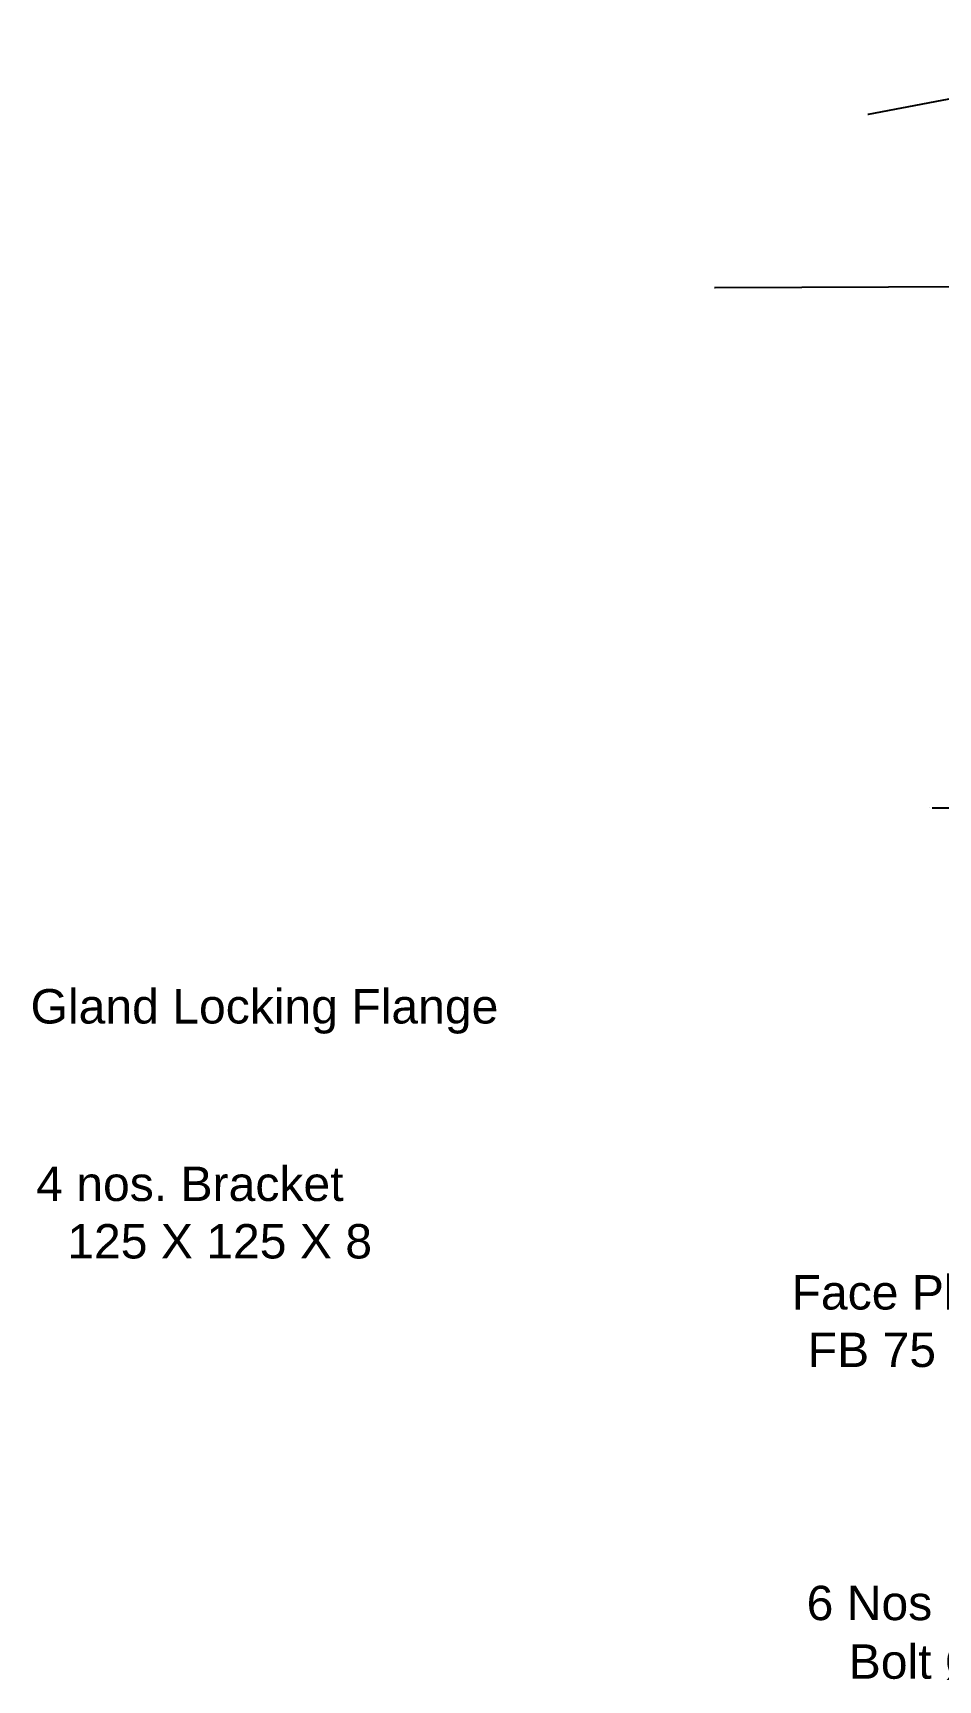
# Model space of a CAD drawing. Header units: millimetres. Extents: x 9612 to 23319, y 1863 to 14354.
# Drawn here: x 13469 to 13995, y 8338 to 9296 of the extents above; entities that cross this region are included whole.
import ezdxf

# ---------------------------------------------------------------- set-up
doc = ezdxf.new("R2010")
doc.units = ezdxf.units.MM
doc.header["$MEASUREMENT"] = 0
doc.styles.get("Standard").update_dxf_attribs({"font": 'arial.ttf'})
doc.dimstyles.get("Standard").update_dxf_attribs({"dimtxt": 0.18, "dimasz": 0.18, "dimexe": 0.18, "dimexo": 0.0625, "dimgap": 0.09, "dimtad": 0, "dimtih": 1, "dimtoh": 1, "dimdec": 4, "dimzin": 0, "dimdsep": 46, "dimtxsty": 'Standard', "dimcen": 0.09, "dimadec": 0, "dimazin": 0, "dimtfac": 1, "dimtdec": 4, "dimtofl": 0, "dimtmove": 0, "dimatfit": 3, "dimfxl": 1, "dimtolj": 1, "dimtzin": 0, "dimarcsym": 0})

# ---------------------------------------------------------------- blocks, each defined once
blk = doc.blocks.new('*D20')
at = {"color": 0, "lineweight": -2, "transparency": 16777216}
for p, q in [((13991.2, 8845.33), (14060.07, 8845.33)), ((14060.07, 8845.33), (14248.07, 8753.36)), ((14315.51, 8720.32), (14315.69, 8720.32)), ((14315.6, 8720.23), (14315.6, 8720.41))]:
    blk.add_line(p, q, dxfattribs=at)
at = {"color": 0, "transparency": 16777216}
blk.add_solid([(14248.08, 8753.39), (14248.06, 8753.33), (14248.23, 8753.28)], dxfattribs=at)
at = {"layer": 'Defpoints', "color": 0, "transparency": 16777216}
for p in [(14248.23, 8753.28), (14382.97, 8687.36)]:
    blk.add_point(p, dxfattribs=at)
at = {"color": 0, "transparency": 16777216, "insert": (13990.34, 8845.33), "char_height": 0.18, "attachment_point": 5}
blk.add_mtext('\\A1;Stock Tube\\PID ∅150.0000', dxfattribs=at)

msp = doc.modelspace()

# ---------------------------------------------------------------- linework, layer by layer
at = {"linetype": 'ByBlock', "lineweight": -2}
for p, q in [((14201.63509, 9295.73172), (13954.07916, 9248.37068)), ((14201.63509, 9295.73172), (13954.07916, 9248.37068)), ((13954.07916, 9248.37068), (13953.71916, 9248.37068)), ((13865.07276, 9147.62424), (13864.71276, 9147.62424)), ((14139.78805, 9148.73712), (13865.07276, 9147.62424))]:
    msp.add_line(p, q, dxfattribs=at)

# ---------------------------------------------------------------- texts
for s, p in [('Gland Locking Flange', (13467.40332, 8719.90459)), ('4 nos. Bracket', (13470.66159, 8616.72976)), ('125 X 125 X 8', (13488.72435, 8583.31458)), ('Face Plate', (13909.49645, 8553.62991)), ('FB 75 X 8', (13918.88254, 8520.21472)), ('6 Nos Lock', (13918.25084, 8373.06496)), ('Bolt Ø 16', (13942.71196, 8338.99493))]:
    msp.add_text(s, height=20).set_placement(p)

# ---------------------------------------------------------------- dimensions: what is measured, and where the dimension line sits
dim = msp.add_diameter_dim_2p(p1=(14382.97134, 8687.36344), p2=(14248.23107, 8753.2805), text='Stock Tube\\PID <>', dimstyle='Standard')
dim.commit()
dim.dimension.update_dxf_attribs({"geometry": '*D20', "text_midpoint": (13990.3428, 8845.33329), "dimtype": 163})

doc.saveas('drawing.dxf')
